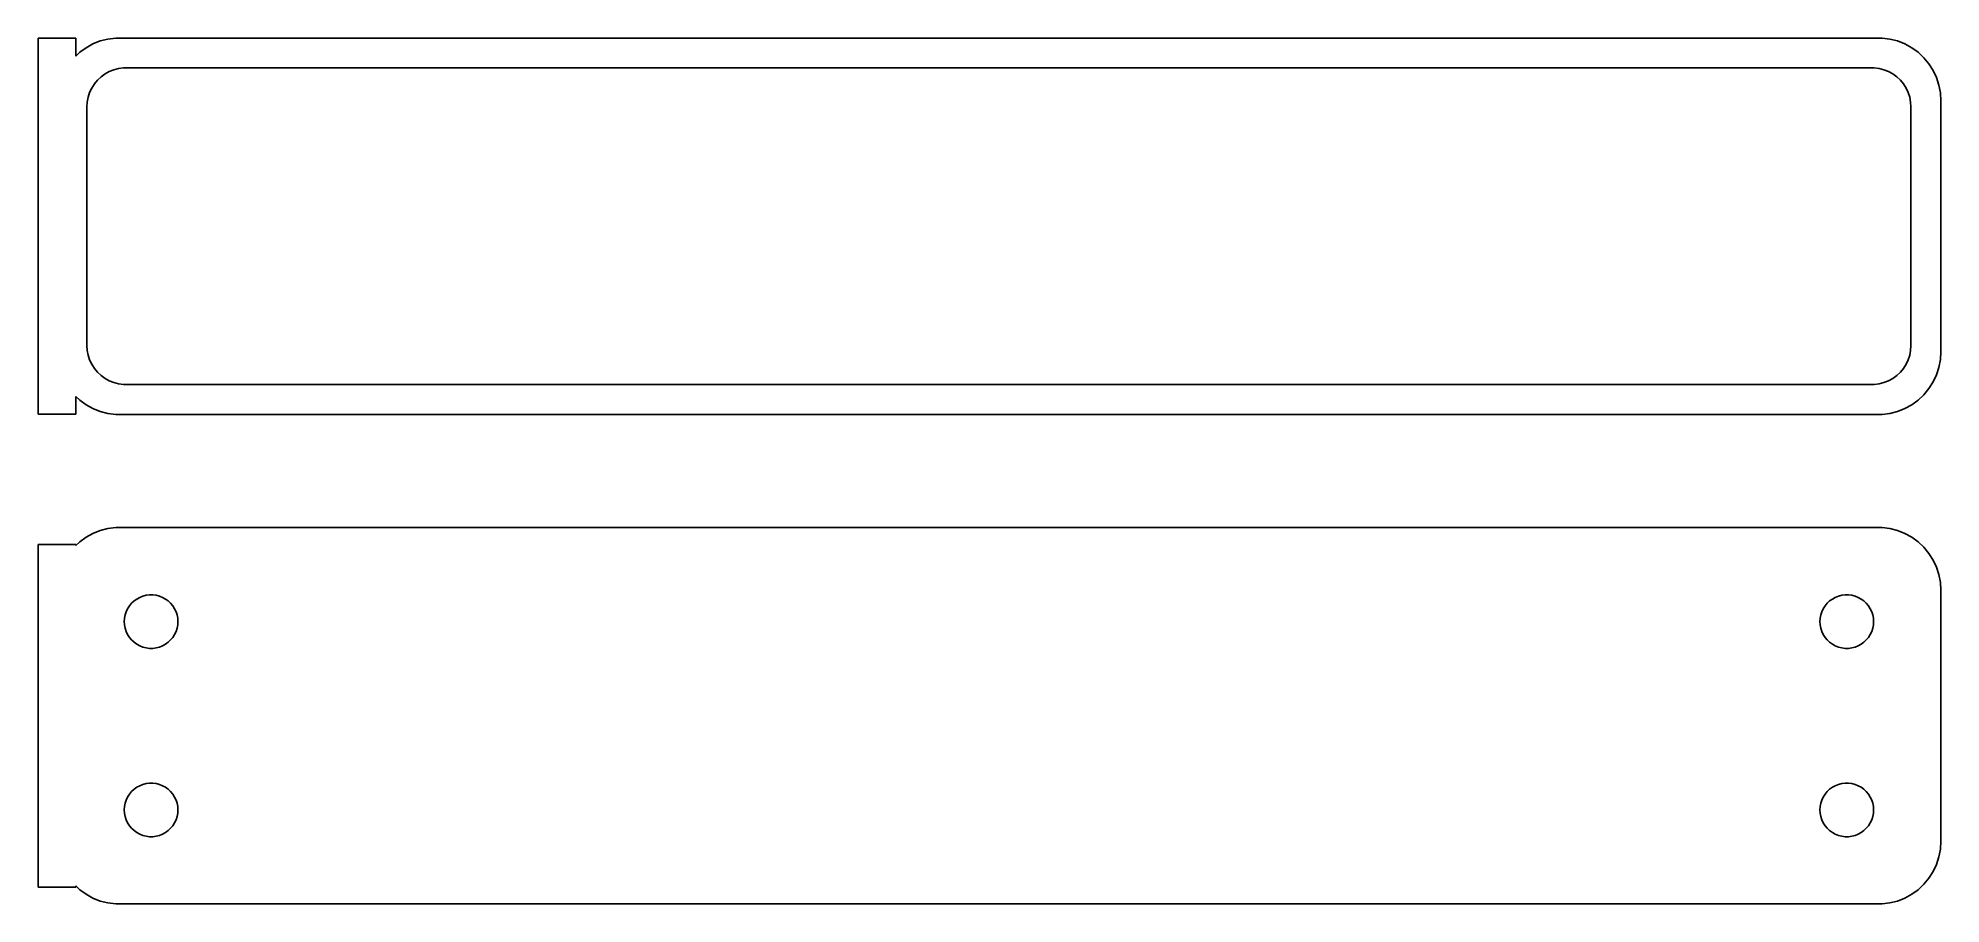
# Model space of a CAD drawing. Header units: metres. Extents: x -76 to 75, y 63 to 132.
import ezdxf

# ---------------------------------------------------------------- set-up
doc = ezdxf.new("R2010")
doc.units = ezdxf.units.M

msp = doc.modelspace()

# ---------------------------------------------------------------- linework, layer by layer
for p, q in [((-73.5, 131.979), (-76.5, 131.979)), ((-76.5, 131.979), (-76.5, 102.021)), ((-73.5, 130.559), (-73.5, 131.979)), ((-70.9369, 131.911), (-71.5451, 131.755)), ((-70.3139, 131.99), (-70.9369, 131.911)), ((70.3139, 131.99), (-70.3139, 131.99)), ((70.9369, 131.911), (70.3139, 131.99)), ((71.5451, 131.755), (70.9369, 131.911)), ((-73.1871, 130.853), (-73.5, 130.559)), ((-72.6791, 131.222), (-73.1871, 130.853)), ((-72.1289, 131.524), (-72.6791, 131.222)), ((-71.5451, 131.755), (-72.1289, 131.524)), ((72.1289, 131.524), (71.5451, 131.755)), ((72.6791, 131.222), (72.1289, 131.524)), ((73.1871, 130.853), (72.6791, 131.222)), ((73.6448, 130.423), (73.1871, 130.853)), ((74.0451, 129.939), (73.6448, 130.423)), ((-71.7692, 128.631), (-71.4843, 128.899)), ((-71.4843, 128.899), (-71.168, 129.128)), ((-71.168, 129.128), (-70.8254, 129.317)), ((-70.8254, 129.317), (-70.4619, 129.461)), ((-70.4619, 129.461), (-70.0833, 129.558)), ((-70.0833, 129.558), (-69.6955, 129.607)), ((-69.6955, 129.607), (69.6955, 129.607)), ((69.6955, 129.607), (70.0833, 129.558)), ((70.0833, 129.558), (70.4619, 129.461)), ((70.4619, 129.461), (70.8254, 129.317)), ((70.8254, 129.317), (71.168, 129.128)), ((71.168, 129.128), (71.4843, 128.899)), ((71.4843, 128.899), (71.7692, 128.631)), ((74.3815, 129.409), (74.0451, 129.939)), ((74.6489, 128.841), (74.3815, 129.409)), ((74.8429, 128.243), (74.6489, 128.841)), ((-72.5884, 126.89), (-72.5151, 127.274)), ((-72.5151, 127.274), (-72.3943, 127.646)), ((-72.3943, 127.646), (-72.2279, 128)), ((-72.2279, 128), (-72.0184, 128.33)), ((-72.0184, 128.33), (-71.7692, 128.631)), ((71.7692, 128.631), (72.0184, 128.33)), ((72.0184, 128.33), (72.2279, 128)), ((72.2279, 128), (72.3943, 127.646)), ((72.3943, 127.646), (72.5151, 127.274)), ((72.5151, 127.274), (72.5884, 126.89)), ((74.9606, 127.627), (74.8429, 128.243)), ((75, 127), (74.9606, 127.627)), ((-72.6129, 126.5), (-72.5884, 126.89)), ((-72.6129, 107.5), (-72.6129, 126.5)), ((72.5884, 126.89), (72.6129, 126.5)), ((72.6129, 126.5), (72.6129, 107.5)), ((75, 107), (75, 127)), ((-72.5884, 107.11), (-72.6129, 107.5)), ((-72.5151, 106.726), (-72.5884, 107.11)), ((-72.3943, 106.354), (-72.5151, 106.726)), ((-72.2279, 106), (-72.3943, 106.354)), ((72.3943, 106.354), (72.2279, 106)), ((72.5151, 106.726), (72.3943, 106.354)), ((72.5884, 107.11), (72.5151, 106.726)), ((72.6129, 107.5), (72.5884, 107.11)), ((74.8429, 105.757), (74.9606, 106.373)), ((74.9606, 106.373), (75, 107)), ((-72.0184, 105.67), (-72.2279, 106)), ((-71.7692, 105.369), (-72.0184, 105.67)), ((-71.4843, 105.101), (-71.7692, 105.369)), ((-71.168, 104.872), (-71.4843, 105.101)), ((-70.8254, 104.683), (-71.168, 104.872)), ((-70.4619, 104.539), (-70.8254, 104.683)), ((-70.0833, 104.442), (-70.4619, 104.539)), ((70.4619, 104.539), (70.0833, 104.442)), ((70.8254, 104.683), (70.4619, 104.539)), ((71.168, 104.872), (70.8254, 104.683)), ((71.4843, 105.101), (71.168, 104.872)), ((71.7692, 105.369), (71.4843, 105.101)), ((72.0184, 105.67), (71.7692, 105.369)), ((72.2279, 106), (72.0184, 105.67)), ((74.0451, 104.061), (74.3815, 104.591)), ((74.3815, 104.591), (74.6489, 105.159)), ((74.6489, 105.159), (74.8429, 105.757)), ((-73.5, 102.021), (-73.5, 103.441)), ((-73.5, 103.441), (-73.1871, 103.147)), ((-73.1871, 103.147), (-72.6791, 102.778)), ((-69.6955, 104.393), (-70.0833, 104.442)), ((69.6955, 104.393), (-69.6955, 104.393)), ((70.0833, 104.442), (69.6955, 104.393)), ((72.6791, 102.778), (73.1871, 103.147)), ((73.1871, 103.147), (73.6448, 103.577)), ((73.6448, 103.577), (74.0451, 104.061)), ((-76.5, 102.021), (-73.5, 102.021)), ((-72.6791, 102.778), (-72.1289, 102.476)), ((-72.1289, 102.476), (-71.5451, 102.245)), ((-71.5451, 102.245), (-70.9369, 102.089)), ((-70.9369, 102.089), (-70.3139, 102.01)), ((-70.3139, 102.01), (70.3139, 102.01)), ((70.3139, 102.01), (70.9369, 102.089)), ((70.9369, 102.089), (71.5451, 102.245)), ((71.5451, 102.245), (72.1289, 102.476)), ((72.1289, 102.476), (72.6791, 102.778)), ((-72.1289, 92.5241), (-72.6791, 92.2216)), ((-71.5451, 92.7553), (-72.1289, 92.5241)), ((-70.9369, 92.9114), (-71.5451, 92.7553)), ((-70.3139, 92.9901), (-70.9369, 92.9114)), ((70.3139, 92.9901), (-70.3139, 92.9901)), ((70.9369, 92.9114), (70.3139, 92.9901)), ((71.5451, 92.7553), (70.9369, 92.9114)), ((72.1289, 92.5241), (71.5451, 92.7553)), ((72.6791, 92.2216), (72.1289, 92.5241)), ((-73.5, 91.6526), (-76.5, 91.6526)), ((-76.5, 91.6526), (-76.5, 64.3474)), ((-73.1871, 91.8526), (-73.5, 91.5587)), ((-73.5, 91.5587), (-73.5, 91.6526)), ((-72.6791, 92.2216), (-73.1871, 91.8526)), ((73.1871, 91.8526), (72.6791, 92.2216)), ((73.6448, 91.4227), (73.1871, 91.8526)), ((74.0451, 90.9389), (73.6448, 91.4227)), ((74.3815, 90.4088), (74.0451, 90.9389)), ((74.6489, 89.8406), (74.3815, 90.4088)), ((74.8429, 89.2434), (74.6489, 89.8406)), ((74.9606, 88.6267), (74.8429, 89.2434)), ((75, 88), (74.9606, 88.6267)), ((75, 68), (75, 88)), ((-69.4853, 86.286), (-69.3712, 86.5287)), ((-69.3712, 86.5287), (-69.2275, 86.7551)), ((-69.2275, 86.7551), (-69.0566, 86.9617)), ((-69.0566, 86.9617), (-68.8611, 87.1453)), ((-68.8611, 87.1453), (-68.6441, 87.3029)), ((-68.6441, 87.3029), (-68.4092, 87.4321)), ((-68.4092, 87.4321), (-68.1598, 87.5308)), ((-68.1598, 87.5308), (-67.9001, 87.5975)), ((-67.9001, 87.5975), (-67.6341, 87.6311)), ((-67.6341, 87.6311), (-67.3659, 87.6311)), ((-67.3659, 87.6311), (-67.0999, 87.5975)), ((-67.0999, 87.5975), (-66.8401, 87.5308)), ((-66.8401, 87.5308), (-66.5908, 87.4321)), ((-66.5908, 87.4321), (-66.3559, 87.3029)), ((-66.3559, 87.3029), (-66.1389, 87.1453)), ((-66.1389, 87.1453), (-65.9434, 86.9617)), ((-65.9434, 86.9617), (-65.7725, 86.7551)), ((-65.7725, 86.7551), (-65.6288, 86.5287)), ((-65.6288, 86.5287), (-65.5146, 86.286)), ((65.5146, 86.286), (65.6288, 86.5287)), ((65.6288, 86.5287), (65.7725, 86.7551)), ((65.7725, 86.7551), (65.9434, 86.9617)), ((65.9434, 86.9617), (66.1389, 87.1453)), ((66.1389, 87.1453), (66.3559, 87.3029)), ((66.3559, 87.3029), (66.5908, 87.4321)), ((66.5908, 87.4321), (66.8401, 87.5308)), ((66.8401, 87.5308), (67.0999, 87.5975)), ((67.0999, 87.5975), (67.3659, 87.6311)), ((67.3659, 87.6311), (67.6341, 87.6311)), ((67.6341, 87.6311), (67.9001, 87.5975)), ((67.9001, 87.5975), (68.1598, 87.5308)), ((68.1598, 87.5308), (68.4092, 87.4321)), ((68.4092, 87.4321), (68.6441, 87.3029)), ((68.6441, 87.3029), (68.8611, 87.1453)), ((68.8611, 87.1453), (69.0566, 86.9617)), ((69.0566, 86.9617), (69.2275, 86.7551)), ((69.2275, 86.7551), (69.3712, 86.5287)), ((69.3712, 86.5287), (69.4853, 86.286)), ((-69.6353, 85.5), (-69.6185, 85.7676)), ((-69.6185, 85.2324), (-69.6353, 85.5)), ((-69.6185, 85.7676), (-69.5682, 86.031)), ((-69.5682, 84.969), (-69.6185, 85.2324)), ((-69.5682, 86.031), (-69.4853, 86.286)), ((-69.4853, 84.7139), (-69.5682, 84.969)), ((-65.5146, 86.286), (-65.4318, 86.031)), ((-65.4318, 84.969), (-65.5146, 84.7139)), ((-65.4318, 86.031), (-65.3815, 85.7676)), ((-65.3815, 85.2324), (-65.4318, 84.969)), ((-65.3815, 85.7676), (-65.3647, 85.5)), ((-65.3647, 85.5), (-65.3815, 85.2324)), ((65.3647, 85.5), (65.3815, 85.7676)), ((65.3815, 85.2324), (65.3647, 85.5)), ((65.3815, 85.7676), (65.4318, 86.031)), ((65.4318, 84.969), (65.3815, 85.2324)), ((65.4318, 86.031), (65.5146, 86.286)), ((65.5146, 84.7139), (65.4318, 84.969)), ((69.4853, 86.286), (69.5682, 86.031)), ((69.5682, 84.969), (69.4853, 84.7139)), ((69.5682, 86.031), (69.6185, 85.7676)), ((69.6185, 85.2324), (69.5682, 84.969)), ((69.6185, 85.7676), (69.6353, 85.5)), ((69.6353, 85.5), (69.6185, 85.2324)), ((-69.3712, 84.4713), (-69.4853, 84.7139)), ((-69.2275, 84.2449), (-69.3712, 84.4713)), ((-69.0566, 84.0383), (-69.2275, 84.2449)), ((-68.8611, 83.8547), (-69.0566, 84.0383)), ((-68.6441, 83.6971), (-68.8611, 83.8547)), ((-68.4092, 83.5679), (-68.6441, 83.6971)), ((-68.1598, 83.4692), (-68.4092, 83.5679)), ((-67.9001, 83.4025), (-68.1598, 83.4692)), ((-67.6341, 83.3689), (-67.9001, 83.4025)), ((-67.3659, 83.3689), (-67.6341, 83.3689)), ((-67.0999, 83.4025), (-67.3659, 83.3689)), ((-66.8401, 83.4692), (-67.0999, 83.4025)), ((-66.5908, 83.5679), (-66.8401, 83.4692)), ((-66.3559, 83.6971), (-66.5908, 83.5679)), ((-66.1389, 83.8547), (-66.3559, 83.6971)), ((-65.9434, 84.0383), (-66.1389, 83.8547)), ((-65.7725, 84.2449), (-65.9434, 84.0383)), ((-65.6288, 84.4713), (-65.7725, 84.2449)), ((-65.5146, 84.7139), (-65.6288, 84.4713)), ((65.6288, 84.4713), (65.5146, 84.7139)), ((65.7725, 84.2449), (65.6288, 84.4713)), ((65.9434, 84.0383), (65.7725, 84.2449)), ((66.1389, 83.8547), (65.9434, 84.0383)), ((66.3559, 83.6971), (66.1389, 83.8547)), ((66.5908, 83.5679), (66.3559, 83.6971)), ((66.8401, 83.4692), (66.5908, 83.5679)), ((67.0999, 83.4025), (66.8401, 83.4692)), ((67.3659, 83.3689), (67.0999, 83.4025)), ((67.6341, 83.3689), (67.3659, 83.3689)), ((67.9001, 83.4025), (67.6341, 83.3689)), ((68.1598, 83.4692), (67.9001, 83.4025)), ((68.4092, 83.5679), (68.1598, 83.4692)), ((68.6441, 83.6971), (68.4092, 83.5679)), ((68.8611, 83.8547), (68.6441, 83.6971)), ((69.0566, 84.0383), (68.8611, 83.8547)), ((69.2275, 84.2449), (69.0566, 84.0383)), ((69.3712, 84.4713), (69.2275, 84.2449)), ((69.4853, 84.7139), (69.3712, 84.4713)), ((-69.5682, 71.031), (-69.4853, 71.2861)), ((-69.4853, 71.2861), (-69.3712, 71.5287)), ((-69.3712, 71.5287), (-69.2275, 71.7551)), ((-69.2275, 71.7551), (-69.0566, 71.9617)), ((-69.0566, 71.9617), (-68.8611, 72.1453)), ((-68.8611, 72.1453), (-68.6441, 72.3029)), ((-68.6441, 72.3029), (-68.4092, 72.4321)), ((-68.4092, 72.4321), (-68.1598, 72.5308)), ((-68.1598, 72.5308), (-67.9001, 72.5975)), ((-67.9001, 72.5975), (-67.6341, 72.6311)), ((-67.6341, 72.6311), (-67.3659, 72.6311)), ((-67.3659, 72.6311), (-67.0999, 72.5975)), ((-67.0999, 72.5975), (-66.8401, 72.5308)), ((-66.8401, 72.5308), (-66.5908, 72.4321)), ((-66.5908, 72.4321), (-66.3559, 72.3029)), ((-66.3559, 72.3029), (-66.1389, 72.1453)), ((-66.1389, 72.1453), (-65.9434, 71.9617)), ((-65.9434, 71.9617), (-65.7725, 71.7551)), ((-65.7725, 71.7551), (-65.6288, 71.5287)), ((-65.6288, 71.5287), (-65.5146, 71.2861)), ((-65.5146, 71.2861), (-65.4318, 71.031)), ((65.4318, 71.031), (65.5146, 71.2861)), ((65.5146, 71.2861), (65.6288, 71.5287)), ((65.6288, 71.5287), (65.7725, 71.7551)), ((65.7725, 71.7551), (65.9434, 71.9617)), ((65.9434, 71.9617), (66.1389, 72.1453)), ((66.1389, 72.1453), (66.3559, 72.3029)), ((66.3559, 72.3029), (66.5908, 72.4321)), ((66.5908, 72.4321), (66.8401, 72.5308)), ((66.8401, 72.5308), (67.0999, 72.5975)), ((67.0999, 72.5975), (67.3659, 72.6311)), ((67.3659, 72.6311), (67.6341, 72.6311)), ((67.6341, 72.6311), (67.9001, 72.5975)), ((67.9001, 72.5975), (68.1598, 72.5308)), ((68.1598, 72.5308), (68.4092, 72.4321)), ((68.4092, 72.4321), (68.6441, 72.3029)), ((68.6441, 72.3029), (68.8611, 72.1453)), ((68.8611, 72.1453), (69.0566, 71.9617)), ((69.0566, 71.9617), (69.2275, 71.7551)), ((69.2275, 71.7551), (69.3712, 71.5287)), ((69.3712, 71.5287), (69.4853, 71.2861)), ((69.4853, 71.2861), (69.5682, 71.031)), ((-69.6353, 70.5), (-69.6185, 70.7676)), ((-69.6185, 70.2324), (-69.6353, 70.5)), ((-69.6185, 70.7676), (-69.5682, 71.031)), ((-69.5682, 69.969), (-69.6185, 70.2324)), ((-69.4853, 69.714), (-69.5682, 69.969)), ((-69.3712, 69.4713), (-69.4853, 69.714)), ((-65.5146, 69.714), (-65.6288, 69.4713)), ((-65.4318, 69.969), (-65.5146, 69.714)), ((-65.4318, 71.031), (-65.3815, 70.7676)), ((-65.3815, 70.2324), (-65.4318, 69.969)), ((-65.3815, 70.7676), (-65.3647, 70.5)), ((-65.3647, 70.5), (-65.3815, 70.2324)), ((65.3647, 70.5), (65.3815, 70.7676)), ((65.3815, 70.2324), (65.3647, 70.5)), ((65.3815, 70.7676), (65.4318, 71.031)), ((65.4318, 69.969), (65.3815, 70.2324)), ((65.5146, 69.714), (65.4318, 69.969)), ((65.6288, 69.4713), (65.5146, 69.714)), ((69.4853, 69.714), (69.3712, 69.4713)), ((69.5682, 69.969), (69.4853, 69.714)), ((69.5682, 71.031), (69.6185, 70.7676)), ((69.6185, 70.2324), (69.5682, 69.969)), ((69.6185, 70.7676), (69.6353, 70.5)), ((69.6353, 70.5), (69.6185, 70.2324)), ((-69.2275, 69.2449), (-69.3712, 69.4713)), ((-69.0566, 69.0383), (-69.2275, 69.2449)), ((-68.8611, 68.8547), (-69.0566, 69.0383)), ((-68.6441, 68.6971), (-68.8611, 68.8547)), ((-68.4092, 68.5679), (-68.6441, 68.6971)), ((-68.1598, 68.4692), (-68.4092, 68.5679)), ((-67.9001, 68.4025), (-68.1598, 68.4692)), ((-67.6341, 68.3689), (-67.9001, 68.4025)), ((-67.3659, 68.3689), (-67.6341, 68.3689)), ((-67.0999, 68.4025), (-67.3659, 68.3689)), ((-66.8401, 68.4692), (-67.0999, 68.4025)), ((-66.5908, 68.5679), (-66.8401, 68.4692)), ((-66.3559, 68.6971), (-66.5908, 68.5679)), ((-66.1389, 68.8547), (-66.3559, 68.6971)), ((-65.9434, 69.0383), (-66.1389, 68.8547)), ((-65.7725, 69.2449), (-65.9434, 69.0383)), ((-65.6288, 69.4713), (-65.7725, 69.2449)), ((65.7725, 69.2449), (65.6288, 69.4713)), ((65.9434, 69.0383), (65.7725, 69.2449)), ((66.1389, 68.8547), (65.9434, 69.0383)), ((66.3559, 68.6971), (66.1389, 68.8547)), ((66.5908, 68.5679), (66.3559, 68.6971)), ((66.8401, 68.4692), (66.5908, 68.5679)), ((67.0999, 68.4025), (66.8401, 68.4692)), ((67.3659, 68.3689), (67.0999, 68.4025)), ((67.6341, 68.3689), (67.3659, 68.3689)), ((67.9001, 68.4025), (67.6341, 68.3689)), ((68.1598, 68.4692), (67.9001, 68.4025)), ((68.4092, 68.5679), (68.1598, 68.4692)), ((68.6441, 68.6971), (68.4092, 68.5679)), ((68.8611, 68.8547), (68.6441, 68.6971)), ((69.0566, 69.0383), (68.8611, 68.8547)), ((69.2275, 69.2449), (69.0566, 69.0383)), ((69.3712, 69.4713), (69.2275, 69.2449)), ((74.6489, 66.1594), (74.8429, 66.7566)), ((74.8429, 66.7566), (74.9606, 67.3733)), ((74.9606, 67.3733), (75, 68)), ((74.0451, 65.0611), (74.3815, 65.5912)), ((74.3815, 65.5912), (74.6489, 66.1594)), ((-76.5, 64.3474), (-73.5, 64.3474)), ((-73.5, 64.3474), (-73.5, 64.4413)), ((-73.5, 64.4413), (-73.1871, 64.1474)), ((-73.1871, 64.1474), (-72.6791, 63.7784)), ((-72.6791, 63.7784), (-72.1289, 63.4759)), ((72.1289, 63.4759), (72.6791, 63.7784)), ((72.6791, 63.7784), (73.1871, 64.1474)), ((73.1871, 64.1474), (73.6448, 64.5773)), ((73.6448, 64.5773), (74.0451, 65.0611)), ((-72.1289, 63.4759), (-71.5451, 63.2447)), ((-71.5451, 63.2447), (-70.9369, 63.0886)), ((-70.9369, 63.0886), (-70.3139, 63.0099)), ((-70.3139, 63.0099), (70.3139, 63.0099)), ((70.3139, 63.0099), (70.9369, 63.0886)), ((70.9369, 63.0886), (71.5451, 63.2447)), ((71.5451, 63.2447), (72.1289, 63.4759))]:
    msp.add_line(p, q)

doc.saveas('drawing.dxf')
